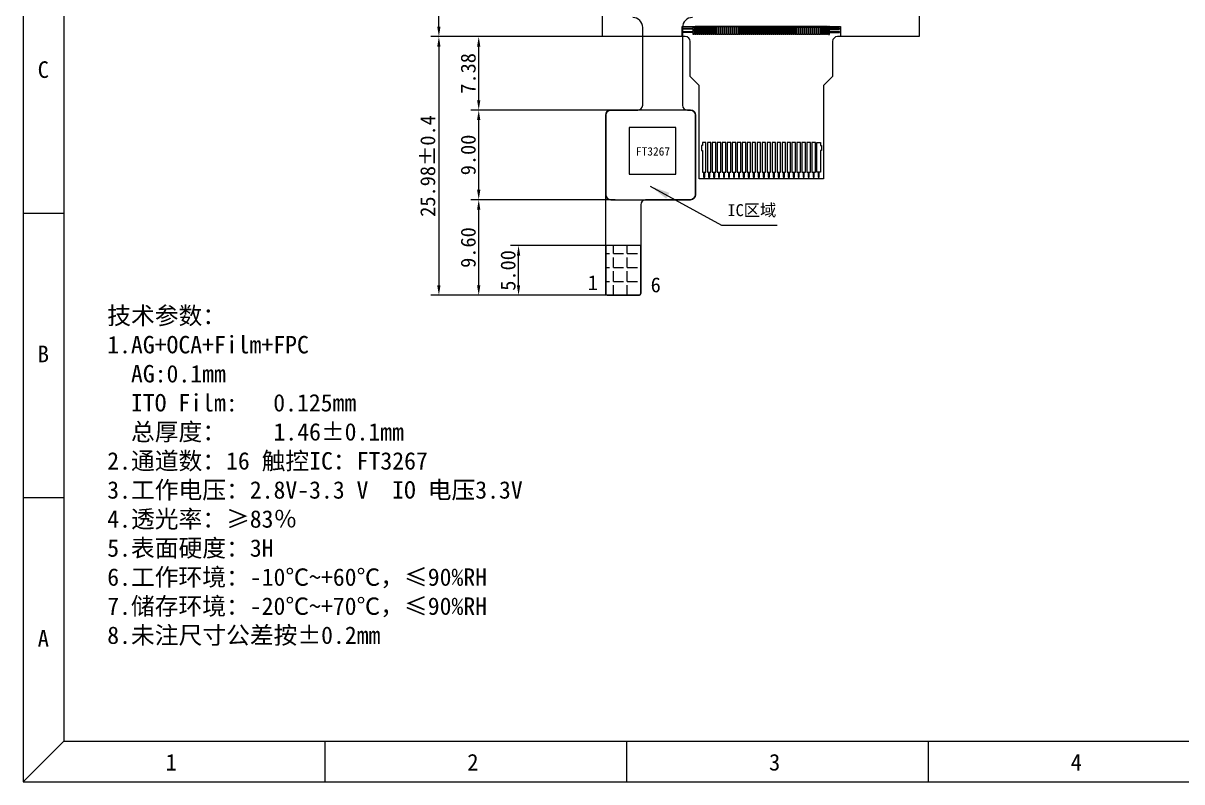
# Model space of a CAD drawing. Header units: millimetres. Extents: x 245 to 9917, y -4466 to 598.
# Drawn here: x 9673.7 to 9790.1, y -4466.3 to -4390.1 of the extents above; entities that cross this region are included whole.
import ezdxf
from ezdxf.enums import TextEntityAlignment as Align

# ---------------------------------------------------------------- set-up
doc = ezdxf.new("R2010")
doc.units = ezdxf.units.MM
doc.header["$LTSCALE"] = 0.2
doc.header["$PDMODE"] = 35
for name, color, linetype in [('DIM', 7, 'Continuous'), ('FILM', 40, 'Continuous'), ('FPC', 5, 'Continuous'), ('LCD', 240, 'Continuous')]:
    doc.layers.add(name, color=color, linetype=linetype)
doc.layers.add('Sundenal', color=4, linetype='Continuous', lineweight=20)
doc.layers.add('文字', color=2, linetype='Continuous', lineweight=20)
doc.styles.get("Standard").update_dxf_attribs({"font": 'isocp2.shx', "bigfont": 'extfont2.shx'})
doc.styles.add('宋体', font='')
doc.styles.get('宋体').set_extended_font_data('SimSun')
doc.dimstyles.new('Sundenal', dxfattribs={"dimtxt": 3.5, "dimasz": 2, "dimexe": 1.5, "dimexo": 0.5, "dimtad": 1, "dimdsep": 46, "dimtxsty": 'Standard', "dimcen": 2.5, "dimadec": 0, "dimazin": 0, "dimtm": 1e-09, "dimtfac": 1, "dimtmove": 0, "dimatfit": 3, "dimfxl": 1, "dimarcsym": 0})
doc.dimstyles.new('Sundenal$0', dxfattribs={"dimtxt": 6, "dimasz": 3, "dimexe": 0.8, "dimexo": 0.8, "dimgap": 0.2, "dimtad": 1, "dimzin": 1, "dimdsep": 46, "dimtxsty": '宋体', "dimcen": 2.5, "dimadec": 0, "dimazin": 0, "dimtfac": 1, "dimtofl": 0, "dimtmove": 0, "dimatfit": 3, "dimfxl": 1, "dimtolj": 1, "dimlwd": 13, "dimlwe": 13, "dimarcsym": 0})

# ---------------------------------------------------------------- blocks, each defined once
blk = doc.blocks.new('*D19')
at = {"layer": 'Defpoints', "color": 0, "transparency": 16777216}
for p in [(9715.49, -4354.09), (9733.13, -4354.09), (9733.91, -4391.41)]:
    blk.add_point(p, dxfattribs=at)
at = {"layer": 'DIM', "color": 0, "lineweight": 13, "transparency": 16777216}
for p, q in [((9732.33, -4354.09), (9714.69, -4354.09)), ((9733.11, -4391.41), (9714.69, -4391.41))]:
    blk.add_line(p, q, dxfattribs=at)
at = {"layer": 'DIM', "color": 0, "lineweight": 18, "transparency": 16777216}
blk.add_line((9715.49, -4390.41), (9715.49, -4355.09), dxfattribs=at)
at = {"layer": 'DIM', "color": 0, "transparency": 16777216}
for points in [[(9715.32, -4355.09), (9715.65, -4355.09), (9715.49, -4354.09)], [(9715.32, -4390.41), (9715.65, -4390.41), (9715.49, -4391.41)]]:
    blk.add_solid(points, dxfattribs=at)
at = {"layer": 'DIM', "color": 0, "lineweight": 30, "transparency": 16777216, "insert": (9714.23, -4369.24), "char_height": 1.5, "attachment_point": 5, "rotation": 90, "style": '宋体'}
blk.add_mtext('\\A1;37.32±0.1(EPD OD)', dxfattribs=at)
blk = doc.blocks.new('*D23')
at = {"layer": 'Defpoints', "color": 0, "transparency": 16777216}
for p in [(9733.91, -4391.41), (9715.49, -4417.39), (9734, -4417.39)]:
    blk.add_point(p, dxfattribs=at)
at = {"layer": 'DIM', "color": 0, "lineweight": 13, "transparency": 16777216}
for p, q in [((9733.11, -4391.41), (9714.69, -4391.41)), ((9733.2, -4417.39), (9714.69, -4417.39))]:
    blk.add_line(p, q, dxfattribs=at)
at = {"layer": 'DIM', "color": 0, "lineweight": 18, "transparency": 16777216}
blk.add_line((9715.49, -4392.41), (9715.49, -4416.39), dxfattribs=at)
at = {"layer": 'DIM', "color": 0, "transparency": 16777216}
for points in [[(9715.32, -4392.41), (9715.65, -4392.41), (9715.49, -4391.41)], [(9715.32, -4416.39), (9715.65, -4416.39), (9715.49, -4417.39)]]:
    blk.add_solid(points, dxfattribs=at)
at = {"layer": 'DIM', "color": 0, "lineweight": 30, "transparency": 16777216, "insert": (9714.38, -4404.4), "char_height": 1.5, "attachment_point": 5, "rotation": 90, "style": '宋体'}
blk.add_mtext('\\A1;25.98±0.4', dxfattribs=at)
blk = doc.blocks.new('*D24')
at = {"layer": 'Defpoints', "color": 0, "transparency": 16777216}
for p in [(9723.49, -4412.39), (9734, -4412.39), (9734, -4417.39)]:
    blk.add_point(p, dxfattribs=at)
at = {"layer": 'DIM', "color": 0, "lineweight": 13, "transparency": 16777216}
for p, q in [((9733.2, -4412.39), (9722.69, -4412.39)), ((9733.2, -4417.39), (9722.69, -4417.39))]:
    blk.add_line(p, q, dxfattribs=at)
at = {"layer": 'DIM', "color": 0, "lineweight": 18, "transparency": 16777216}
blk.add_line((9723.49, -4416.39), (9723.49, -4413.39), dxfattribs=at)
at = {"layer": 'DIM', "color": 0, "transparency": 16777216}
for points in [[(9723.32, -4413.39), (9723.65, -4413.39), (9723.49, -4412.39)], [(9723.32, -4416.39), (9723.65, -4416.39), (9723.49, -4417.39)]]:
    blk.add_solid(points, dxfattribs=at)
at = {"layer": 'DIM', "color": 0, "lineweight": 30, "transparency": 16777216, "insert": (9722.44, -4414.89), "char_height": 1.5, "attachment_point": 5, "rotation": 90, "style": '宋体'}
blk.add_mtext('\\A1;5.00', dxfattribs=at)
blk = doc.blocks.new('*D31')
at = {"layer": 'Defpoints', "color": 0, "transparency": 16777216}
for p in [(9719.49, -4391.41), (9733.91, -4391.41), (9734.1, -4398.79)]:
    blk.add_point(p, dxfattribs=at)
at = {"layer": 'DIM', "color": 0, "lineweight": 13, "transparency": 16777216}
for p, q in [((9733.11, -4391.41), (9718.69, -4391.41)), ((9733.3, -4398.79), (9718.69, -4398.79))]:
    blk.add_line(p, q, dxfattribs=at)
at = {"layer": 'DIM', "color": 0, "lineweight": 18, "transparency": 16777216}
blk.add_line((9719.49, -4397.79), (9719.49, -4392.41), dxfattribs=at)
at = {"layer": 'DIM', "color": 0, "transparency": 16777216}
for points in [[(9719.32, -4392.41), (9719.65, -4392.41), (9719.49, -4391.41)], [(9719.32, -4397.79), (9719.65, -4397.79), (9719.49, -4398.79)]]:
    blk.add_solid(points, dxfattribs=at)
at = {"layer": 'DIM', "color": 0, "lineweight": 30, "transparency": 16777216, "insert": (9718.44, -4395.1), "char_height": 1.5, "attachment_point": 5, "rotation": 90, "style": '宋体'}
blk.add_mtext('\\A1;7.38', dxfattribs=at)
blk = doc.blocks.new('*D32')
at = {"layer": 'Defpoints', "color": 0, "transparency": 16777216}
for p in [(9719.49, -4407.79), (9734, -4407.79), (9734, -4417.39)]:
    blk.add_point(p, dxfattribs=at)
at = {"layer": 'DIM', "color": 0, "lineweight": 13, "transparency": 16777216}
for p, q in [((9733.2, -4407.79), (9718.69, -4407.79)), ((9733.2, -4417.39), (9718.69, -4417.39))]:
    blk.add_line(p, q, dxfattribs=at)
at = {"layer": 'DIM', "color": 0, "lineweight": 18, "transparency": 16777216}
blk.add_line((9719.49, -4416.39), (9719.49, -4408.79), dxfattribs=at)
at = {"layer": 'DIM', "color": 0, "transparency": 16777216}
for points in [[(9719.32, -4408.79), (9719.65, -4408.79), (9719.49, -4407.79)], [(9719.32, -4416.39), (9719.65, -4416.39), (9719.49, -4417.39)]]:
    blk.add_solid(points, dxfattribs=at)
at = {"layer": 'DIM', "color": 0, "lineweight": 30, "transparency": 16777216, "insert": (9718.44, -4412.59), "char_height": 1.5, "attachment_point": 5, "rotation": 90, "style": '宋体'}
blk.add_mtext('\\A1;9.60', dxfattribs=at)
blk = doc.blocks.new('*D33')
at = {"layer": 'Defpoints', "color": 0, "transparency": 16777216}
for p in [(9719.49, -4398.79), (9725.94, -4398.79), (9725.94, -4407.79)]:
    blk.add_point(p, dxfattribs=at)
at = {"layer": 'DIM', "color": 0, "lineweight": 13, "transparency": 16777216}
for p, q in [((9725.14, -4398.79), (9718.69, -4398.79)), ((9725.14, -4407.79), (9718.69, -4407.79))]:
    blk.add_line(p, q, dxfattribs=at)
at = {"layer": 'DIM', "color": 0, "lineweight": 18, "transparency": 16777216}
blk.add_line((9719.49, -4406.79), (9719.49, -4399.79), dxfattribs=at)
at = {"layer": 'DIM', "color": 0, "transparency": 16777216}
for points in [[(9719.32, -4399.79), (9719.65, -4399.79), (9719.49, -4398.79)], [(9719.32, -4406.79), (9719.65, -4406.79), (9719.49, -4407.79)]]:
    blk.add_solid(points, dxfattribs=at)
at = {"layer": 'DIM', "color": 0, "lineweight": 30, "transparency": 16777216, "insert": (9718.44, -4403.29), "char_height": 1.5, "attachment_point": 5, "rotation": 90, "style": '宋体'}
blk.add_mtext('\\A1;9.00', dxfattribs=at)

msp = doc.modelspace()

# ---------------------------------------------------------------- hatches: boundary and pattern name
at = {"layer": 'FPC', "ltscale": 0.2}
h = msp.add_hatch(dxfattribs=at)
h.set_pattern_fill('ANGLE', color=256, scale=0.2, style=0)
h.set_pattern_definition([(0, (227.8245, -445.7228), (0, 1.397), [1.016, -0.381]), (90, (227.8245, -445.7228), (-1.397, 9e-17), [1.016, -0.381])])
edge = h.paths.add_edge_path()
edge.add_line((9732.451, -4417.3851), (9735.551, -4417.3851))
edge.add_arc((9735.551, -4417.1851), 0.2, 270, 360)
edge.add_line((9735.751, -4417.1851), (9735.751, -4412.3851))
edge.add_line((9735.751, -4412.3851), (9732.251, -4412.3851))
edge.add_line((9732.251, -4412.3851), (9732.251, -4417.1851))
edge.add_arc((9732.451, -4417.1851), 0.2, 180, 270)

# ---------------------------------------------------------------- linework, layer by layer
msp.add_lwpolyline([(9740.951, -4389.4851, 0.41421356), (9739.951, -4390.4851), (9739.951, -4398.2851, 0.41421356), (9740.451, -4398.7851), (9740.701, -4398.7851), (9740.751, -4398.7851, -0.41421356), (9741.251, -4399.2851), (9741.251, -4407.2851, -0.41421356), (9740.751, -4407.7851), (9736.251, -4407.7851, 0.41421356), (9735.751, -4408.2851), (9735.751, -4417.1851, -0.41421356), (9735.551, -4417.3851), (9732.451, -4417.3851, -0.41421356), (9732.251, -4417.1851), (9732.251, -4399.2851, -0.41421356), (9732.751, -4398.7851), (9735.451, -4398.7851, 0.41421356), (9735.951, -4398.2851), (9735.951, -4390.4851, 0.41421356), (9734.951, -4389.4851)], format="xyb", dxfattribs=at)
for points in [[(9732.751, -4407.7851), (9740.751, -4407.7851, 0.41421356), (9741.251, -4407.2851), (9741.251, -4399.2851, 0.41421356), (9740.751, -4398.7851), (9732.751, -4398.7851, 0.41421356), (9732.251, -4399.2851), (9732.251, -4407.2851, 0.41421356)], [(9732.451, -4417.3851), (9735.551, -4417.3851, 0.41421356), (9735.751, -4417.1851), (9735.751, -4412.3851), (9732.251, -4412.3851), (9732.251, -4417.1851, 0.41421356)]]:
    msp.add_lwpolyline(points, format="xyb", close=True, dxfattribs=at)
msp.add_lwpolyline([(9734.5779, -4405.2334), (9739.2779, -4405.2334), (9739.2779, -4400.5334), (9734.5779, -4400.5334)], close=True, dxfattribs=at)
at = {"layer": 'LCD'}
for p, q in [((9731.9086, -4391.4051), (9731.9086, -4354.0851)), ((9763.7086, -4354.0851), (9763.7086, -4391.4051)), ((9740.7206, -4390.4051), (9755.0166, -4390.4051)), ((9740.729, -4390.4051), (9755.0083, -4390.4051)), ((9754.5243, -4390.4051), (9741.213, -4390.4051)), ((9731.9086, -4391.4051), (9731.9086, -4391.4051)), ((9739.9136, -4391.4051), (9731.9086, -4391.4051)), ((9763.7086, -4391.4051), (9755.8236, -4391.4051)), ((9741.6504, -4405.7051), (9741.6503, -4405.7051)), ((9741.6504, -4405.7051), (9741.6503, -4405.7051)), ((9741.6504, -4405.7051), (9741.6503, -4405.7051)), ((9741.6504, -4405.7051), (9741.6503, -4405.7051)), ((9741.6504, -4405.7051), (9741.6503, -4405.7051)), ((9741.6504, -4405.7051), (9741.6503, -4405.7051))]:
    msp.add_line(p, q, dxfattribs=at)
msp.add_lwpolyline([(9755.8236, -4391.4051), (9755.5186, -4391.4051, 0.41421356), (9755.0186, -4391.9051), (9755.0186, -4395.4051), (9754.1186, -4396.3051), (9754.1186, -4405.7051), (9741.6186, -4405.7051), (9741.6186, -4396.3051), (9740.7186, -4395.4051), (9740.7186, -4391.9051, 0.41421356), (9740.2186, -4391.4051), (9739.9136, -4391.4051), (9739.9136, -4390.4051), (9755.8236, -4390.4051)], format="xyb", close=True, dxfattribs=at)
for points in [[(9741.0136, -4391.2051), (9741.0136, -4391.0051), (9740.0136, -4391.0051), (9740.0136, -4390.8951), (9741.0136, -4390.8951), (9741.0136, -4390.6551), (9740.0136, -4390.6551), (9740.0136, -4390.5451), (9741.0136, -4390.5451), (9741.0136, -4390.4051), (9741.1236, -4390.4051), (9741.1236, -4391.2051), (9741.0136, -4391.2051)], [(9741.2136, -4390.4051), (9741.3236, -4390.4051), (9741.3236, -4390.4326), (9741.3236, -4390.4626), (9741.3236, -4390.4926), (9741.3236, -4391.2051), (9741.2136, -4391.2051), (9741.2136, -4391.2051)], [(9741.4136, -4390.4051), (9741.5236, -4390.4051), (9741.5236, -4390.4326), (9741.5236, -4390.4626), (9741.5236, -4390.4926), (9741.5236, -4391.2051), (9741.4136, -4391.2051), (9741.4136, -4391.2051)], [(9741.6136, -4390.4051), (9741.7236, -4390.4051), (9741.7236, -4390.4326), (9741.7236, -4390.4626), (9741.7236, -4390.4926), (9741.7236, -4391.2051), (9741.6136, -4391.2051), (9741.6136, -4391.2051)], [(9741.8136, -4390.4051), (9741.9236, -4390.4051), (9741.9236, -4390.4326), (9741.9236, -4390.4626), (9741.9236, -4390.4926), (9741.9236, -4391.2051), (9741.8136, -4391.2051), (9741.8136, -4391.2051)], [(9742.0136, -4390.4051), (9742.1236, -4390.4051), (9742.1236, -4390.4326), (9742.1236, -4390.4626), (9742.1236, -4390.4926), (9742.1236, -4391.2051), (9742.0136, -4391.2051), (9742.0136, -4391.2051)], [(9742.2136, -4390.4051), (9742.3236, -4390.4051), (9742.3236, -4390.4326), (9742.3236, -4390.4626), (9742.3236, -4390.4926), (9742.3236, -4391.2051), (9742.2136, -4391.2051), (9742.2136, -4391.2051)], [(9742.4136, -4390.4051), (9742.5236, -4390.4051), (9742.5236, -4390.4326), (9742.5236, -4390.4626), (9742.5236, -4390.4926), (9742.5236, -4391.2051), (9742.4136, -4391.2051), (9742.4136, -4391.2051)], [(9742.4136, -4390.4051), (9742.5236, -4390.4051), (9742.5236, -4390.4326), (9742.5236, -4390.4626), (9742.5236, -4390.4926), (9742.5236, -4391.2051), (9742.4136, -4391.2051), (9742.4136, -4391.2051)], [(9742.6136, -4390.4051), (9742.7236, -4390.4051), (9742.7236, -4390.4326), (9742.7236, -4390.4626), (9742.7236, -4390.4926), (9742.7236, -4391.2051), (9742.6136, -4391.2051), (9742.6136, -4391.2051)], [(9742.6136, -4390.4051), (9742.7236, -4390.4051), (9742.7236, -4390.4326), (9742.7236, -4390.4626), (9742.7236, -4390.4926), (9742.7236, -4391.2051), (9742.6136, -4391.2051), (9742.6136, -4391.2051)], [(9742.8136, -4390.4051), (9742.9236, -4390.4051), (9742.9236, -4390.4326), (9742.9236, -4390.4626), (9742.9236, -4390.4926), (9742.9236, -4391.2051), (9742.8136, -4391.2051), (9742.8136, -4391.2051)], [(9743.0136, -4390.4051), (9743.1236, -4390.4051), (9743.1236, -4390.4326), (9743.1236, -4390.4626), (9743.1236, -4390.4926), (9743.1236, -4391.2051), (9743.0136, -4391.2051), (9743.0136, -4391.2051)], [(9743.2136, -4390.4051), (9743.3236, -4390.4051), (9743.3236, -4390.4326), (9743.3236, -4390.4626), (9743.3236, -4390.4926), (9743.3236, -4391.2051), (9743.2136, -4391.2051), (9743.2136, -4391.2051)], [(9743.4136, -4390.4051), (9743.5236, -4390.4051), (9743.5236, -4390.4326), (9743.5236, -4390.4626), (9743.5236, -4390.4926), (9743.5236, -4391.2051), (9743.4136, -4391.2051), (9743.4136, -4391.2051)], [(9743.4136, -4390.4051), (9743.5236, -4390.4051), (9743.5236, -4390.4326), (9743.5236, -4390.4626), (9743.5236, -4390.4926), (9743.5236, -4391.2051), (9743.4136, -4391.2051), (9743.4136, -4391.2051)], [(9743.6136, -4390.4051), (9743.7236, -4390.4051), (9743.7236, -4390.4326), (9743.7236, -4390.4626), (9743.7236, -4390.4926), (9743.7236, -4391.2051), (9743.6136, -4391.2051), (9743.6136, -4391.2051)], [(9743.8136, -4390.4051), (9743.9236, -4390.4051), (9743.9236, -4390.4326), (9743.9236, -4390.4626), (9743.9236, -4390.4926), (9743.9236, -4391.2051), (9743.8136, -4391.2051), (9743.8136, -4391.2051)], [(9744.0136, -4390.4051), (9744.1236, -4390.4051), (9744.1236, -4390.4326), (9744.1236, -4390.4626), (9744.1236, -4390.4926), (9744.1236, -4391.2051), (9744.0136, -4391.2051), (9744.0136, -4391.2051)], [(9744.2136, -4390.4051), (9744.3236, -4390.4051), (9744.3236, -4390.4326), (9744.3236, -4390.4626), (9744.3236, -4390.4926), (9744.3236, -4391.2051), (9744.2136, -4391.2051), (9744.2136, -4391.2051)], [(9744.2136, -4390.4051), (9744.3236, -4390.4051), (9744.3236, -4390.4326), (9744.3236, -4390.4626), (9744.3236, -4390.4926), (9744.3236, -4391.2051), (9744.2136, -4391.2051), (9744.2136, -4391.2051)], [(9744.4136, -4390.4051), (9744.5236, -4390.4051), (9744.5236, -4390.4326), (9744.5236, -4390.4626), (9744.5236, -4390.4926), (9744.5236, -4391.2051), (9744.4136, -4391.2051), (9744.4136, -4391.2051)], [(9744.4136, -4390.4051), (9744.5236, -4390.4051), (9744.5236, -4390.4326), (9744.5236, -4390.4626), (9744.5236, -4390.4926), (9744.5236, -4391.2051), (9744.4136, -4391.2051), (9744.4136, -4391.2051)], [(9744.6136, -4390.4051), (9744.7236, -4390.4051), (9744.7236, -4390.4326), (9744.7236, -4390.4626), (9744.7236, -4390.4926), (9744.7236, -4391.2051), (9744.6136, -4391.2051), (9744.6136, -4391.2051)], [(9744.8136, -4390.4051), (9744.9236, -4390.4051), (9744.9236, -4390.4326), (9744.9236, -4390.4626), (9744.9236, -4390.4926), (9744.9236, -4391.2051), (9744.8136, -4391.2051), (9744.8136, -4391.2051)], [(9745.0136, -4390.4051), (9745.1236, -4390.4051), (9745.1236, -4390.4326), (9745.1236, -4390.4626), (9745.1236, -4390.4926), (9745.1236, -4391.2051), (9745.0136, -4391.2051), (9745.0136, -4391.2051)], [(9745.2136, -4390.4051), (9745.3236, -4390.4051), (9745.3236, -4390.4326), (9745.3236, -4390.4626), (9745.3236, -4390.4926), (9745.3236, -4391.2051), (9745.2136, -4391.2051), (9745.2136, -4391.2051)], [(9745.2136, -4390.4051), (9745.3236, -4390.4051), (9745.3236, -4390.4326), (9745.3236, -4390.4626), (9745.3236, -4390.4926), (9745.3236, -4391.2051), (9745.2136, -4391.2051), (9745.2136, -4391.2051)], [(9745.4136, -4390.4051), (9745.5236, -4390.4051), (9745.5236, -4390.4326), (9745.5236, -4390.4626), (9745.5236, -4390.4926), (9745.5236, -4391.2051), (9745.4136, -4391.2051), (9745.4136, -4391.2051)], [(9745.6136, -4390.4051), (9745.7236, -4390.4051), (9745.7236, -4390.4326), (9745.7236, -4390.4626), (9745.7236, -4390.4926), (9745.7236, -4391.2051), (9745.6136, -4391.2051), (9745.6136, -4391.2051)], [(9745.8136, -4390.4051), (9745.9236, -4390.4051), (9745.9236, -4390.4326), (9745.9236, -4390.4626), (9745.9236, -4390.4926), (9745.9236, -4391.2051), (9745.8136, -4391.2051), (9745.8136, -4391.2051)], [(9746.0136, -4390.4051), (9746.1236, -4390.4051), (9746.1236, -4390.4326), (9746.1236, -4390.4626), (9746.1236, -4390.4926), (9746.1236, -4391.2051), (9746.0136, -4391.2051), (9746.0136, -4391.2051)], [(9746.0136, -4390.4051), (9746.1236, -4390.4051), (9746.1236, -4390.4326), (9746.1236, -4390.4626), (9746.1236, -4390.4926), (9746.1236, -4391.2051), (9746.0136, -4391.2051), (9746.0136, -4391.2051)], [(9746.2136, -4390.4051), (9746.3236, -4390.4051), (9746.3236, -4390.4326), (9746.3236, -4390.4626), (9746.3236, -4390.4926), (9746.3236, -4391.2051), (9746.2136, -4391.2051), (9746.2136, -4391.2051)], [(9746.2136, -4390.4051), (9746.3236, -4390.4051), (9746.3236, -4390.4326), (9746.3236, -4390.4626), (9746.3236, -4390.4926), (9746.3236, -4391.2051), (9746.2136, -4391.2051), (9746.2136, -4391.2051)], [(9746.4136, -4390.4051), (9746.5236, -4390.4051), (9746.5236, -4390.4326), (9746.5236, -4390.4626), (9746.5236, -4390.4926), (9746.5236, -4391.2051), (9746.4136, -4391.2051), (9746.4136, -4391.2051)], [(9746.6136, -4390.4051), (9746.7236, -4390.4051), (9746.7236, -4390.4326), (9746.7236, -4390.4626), (9746.7236, -4390.4926), (9746.7236, -4391.2051), (9746.6136, -4391.2051), (9746.6136, -4391.2051)], [(9746.8136, -4390.4051), (9746.9236, -4390.4051), (9746.9236, -4390.4326), (9746.9236, -4390.4626), (9746.9236, -4390.4926), (9746.9236, -4391.2051), (9746.8136, -4391.2051), (9746.8136, -4391.2051)], [(9747.0136, -4390.4051), (9747.1236, -4390.4051), (9747.1236, -4390.4326), (9747.1236, -4390.4626), (9747.1236, -4390.4926), (9747.1236, -4391.2051), (9747.0136, -4391.2051), (9747.0136, -4391.2051)], [(9747.0136, -4390.4051), (9747.1236, -4390.4051), (9747.1236, -4390.4326), (9747.1236, -4390.4626), (9747.1236, -4390.4926), (9747.1236, -4391.2051), (9747.0136, -4391.2051), (9747.0136, -4391.2051)], [(9747.2136, -4390.4051), (9747.3236, -4390.4051), (9747.3236, -4390.4326), (9747.3236, -4390.4626), (9747.3236, -4390.4926), (9747.3236, -4391.2051), (9747.2136, -4391.2051), (9747.2136, -4391.2051)], [(9747.4136, -4390.4051), (9747.5236, -4390.4051), (9747.5236, -4390.4326), (9747.5236, -4390.4626), (9747.5236, -4390.4926), (9747.5236, -4391.2051), (9747.4136, -4391.2051), (9747.4136, -4391.2051)], [(9747.6136, -4390.4051), (9747.7236, -4390.4051), (9747.7236, -4390.4326), (9747.7236, -4390.4626), (9747.7236, -4390.4926), (9747.7236, -4391.2051), (9747.6136, -4391.2051), (9747.6136, -4391.2051)], [(9747.8136, -4390.4051), (9747.9236, -4390.4051), (9747.9236, -4390.4326), (9747.9236, -4390.4626), (9747.9236, -4390.4926), (9747.9236, -4391.2051), (9747.8136, -4391.2051), (9747.8136, -4391.2051)], [(9747.8136, -4390.4051), (9747.9236, -4390.4051), (9747.9236, -4390.4326), (9747.9236, -4390.4626), (9747.9236, -4390.4926), (9747.9236, -4391.2051), (9747.8136, -4391.2051), (9747.8136, -4391.2051)], [(9748.0136, -4390.4051), (9748.1236, -4390.4051), (9748.1236, -4390.4326), (9748.1236, -4390.4626), (9748.1236, -4390.4926), (9748.1236, -4391.2051), (9748.0136, -4391.2051), (9748.0136, -4391.2051)], [(9748.0136, -4390.4051), (9748.1236, -4390.4051), (9748.1236, -4390.4326), (9748.1236, -4390.4626), (9748.1236, -4390.4926), (9748.1236, -4391.2051), (9748.0136, -4391.2051), (9748.0136, -4391.2051)], [(9748.2136, -4390.4051), (9748.3236, -4390.4051), (9748.3236, -4390.4326), (9748.3236, -4390.4626), (9748.3236, -4390.4926), (9748.3236, -4391.2051), (9748.2136, -4391.2051), (9748.2136, -4391.2051)], [(9748.4136, -4390.4051), (9748.5236, -4390.4051), (9748.5236, -4390.4326), (9748.5236, -4390.4626), (9748.5236, -4390.4926), (9748.5236, -4391.2051), (9748.4136, -4391.2051), (9748.4136, -4391.2051)], [(9748.6136, -4390.4051), (9748.7236, -4390.4051), (9748.7236, -4390.4326), (9748.7236, -4390.4626), (9748.7236, -4390.4926), (9748.7236, -4391.2051), (9748.6136, -4391.2051), (9748.6136, -4391.2051)], [(9748.8136, -4390.4051), (9748.9236, -4390.4051), (9748.9236, -4390.4326), (9748.9236, -4390.4626), (9748.9236, -4390.4926), (9748.9236, -4391.2051), (9748.8136, -4391.2051), (9748.8136, -4391.2051)], [(9748.8136, -4390.4051), (9748.9236, -4390.4051), (9748.9236, -4390.4326), (9748.9236, -4390.4626), (9748.9236, -4390.4926), (9748.9236, -4391.2051), (9748.8136, -4391.2051), (9748.8136, -4391.2051)], [(9749.0136, -4390.4051), (9749.1236, -4390.4051), (9749.1236, -4390.4326), (9749.1236, -4390.4626), (9749.1236, -4390.4926), (9749.1236, -4391.2051), (9749.0136, -4391.2051), (9749.0136, -4391.2051)], [(9749.2136, -4390.4051), (9749.3236, -4390.4051), (9749.3236, -4390.4326), (9749.3236, -4390.4626), (9749.3236, -4390.4926), (9749.3236, -4391.2051), (9749.2136, -4391.2051), (9749.2136, -4391.2051)], [(9749.2136, -4390.4051), (9749.3236, -4390.4051), (9749.3236, -4390.4326), (9749.3236, -4390.4626), (9749.3236, -4390.4926), (9749.3236, -4391.2051), (9749.2136, -4391.2051), (9749.2136, -4391.2051)], [(9749.4136, -4390.4051), (9749.5236, -4390.4051), (9749.5236, -4390.4326), (9749.5236, -4390.4626), (9749.5236, -4390.4926), (9749.5236, -4391.2051), (9749.4136, -4391.2051), (9749.4136, -4391.2051)], [(9749.6136, -4390.4051), (9749.7236, -4390.4051), (9749.7236, -4390.4326), (9749.7236, -4390.4626), (9749.7236, -4390.4926), (9749.7236, -4391.2051), (9749.6136, -4391.2051), (9749.6136, -4391.2051)], [(9749.6136, -4390.4051), (9749.7236, -4390.4051), (9749.7236, -4390.4326), (9749.7236, -4390.4626), (9749.7236, -4390.4926), (9749.7236, -4391.2051), (9749.6136, -4391.2051), (9749.6136, -4391.2051)], [(9749.8136, -4390.4051), (9749.9236, -4390.4051), (9749.9236, -4390.4326), (9749.9236, -4390.4626), (9749.9236, -4390.4926), (9749.9236, -4391.2051), (9749.8136, -4391.2051), (9749.8136, -4391.2051)], [(9749.8136, -4390.4051), (9749.9236, -4390.4051), (9749.9236, -4390.4326), (9749.9236, -4390.4626), (9749.9236, -4390.4926), (9749.9236, -4391.2051), (9749.8136, -4391.2051), (9749.8136, -4391.2051)], [(9750.0136, -4390.4051), (9750.1236, -4390.4051), (9750.1236, -4390.4326), (9750.1236, -4390.4626), (9750.1236, -4390.4926), (9750.1236, -4391.2051), (9750.0136, -4391.2051), (9750.0136, -4391.2051)], [(9750.2136, -4390.4051), (9750.3236, -4390.4051), (9750.3236, -4390.4326), (9750.3236, -4390.4626), (9750.3236, -4390.4926), (9750.3236, -4391.2051), (9750.2136, -4391.2051), (9750.2136, -4391.2051)], [(9750.4136, -4390.4051), (9750.5236, -4390.4051), (9750.5236, -4390.4326), (9750.5236, -4390.4626), (9750.5236, -4390.4926), (9750.5236, -4391.2051), (9750.4136, -4391.2051), (9750.4136, -4391.2051)], [(9750.6136, -4390.4051), (9750.7236, -4390.4051), (9750.7236, -4390.4326), (9750.7236, -4390.4626), (9750.7236, -4390.4926), (9750.7236, -4391.2051), (9750.6136, -4391.2051), (9750.6136, -4391.2051)], [(9750.6136, -4390.4051), (9750.7236, -4390.4051), (9750.7236, -4390.4326), (9750.7236, -4390.4626), (9750.7236, -4390.4926), (9750.7236, -4391.2051), (9750.6136, -4391.2051), (9750.6136, -4391.2051)], [(9750.6136, -4390.4051), (9750.7236, -4390.4051), (9750.7236, -4390.4326), (9750.7236, -4390.4626), (9750.7236, -4390.4926), (9750.7236, -4391.2051), (9750.6136, -4391.2051), (9750.6136, -4391.2051)], [(9750.8136, -4390.4051), (9750.9236, -4390.4051), (9750.9236, -4390.4326), (9750.9236, -4390.4626), (9750.9236, -4390.4926), (9750.9236, -4391.2051), (9750.8136, -4391.2051), (9750.8136, -4391.2051)], [(9750.8136, -4390.4051), (9750.9236, -4390.4051), (9750.9236, -4390.4326), (9750.9236, -4390.4626), (9750.9236, -4390.4926), (9750.9236, -4391.2051), (9750.8136, -4391.2051), (9750.8136, -4391.2051)], [(9751.0136, -4390.4051), (9751.1236, -4390.4051), (9751.1236, -4390.4326), (9751.1236, -4390.4626), (9751.1236, -4390.4926), (9751.1236, -4391.2051), (9751.0136, -4391.2051), (9751.0136, -4391.2051)], [(9751.0136, -4390.4051), (9751.1236, -4390.4051), (9751.1236, -4390.4326), (9751.1236, -4390.4626), (9751.1236, -4390.4926), (9751.1236, -4391.2051), (9751.0136, -4391.2051), (9751.0136, -4391.2051)], [(9751.2136, -4390.4051), (9751.3236, -4390.4051), (9751.3236, -4390.4326), (9751.3236, -4390.4626), (9751.3236, -4390.4926), (9751.3236, -4391.2051), (9751.2136, -4391.2051), (9751.2136, -4391.2051)], [(9751.2136, -4390.4051), (9751.3236, -4390.4051), (9751.3236, -4390.4326), (9751.3236, -4390.4626), (9751.3236, -4390.4926), (9751.3236, -4391.2051), (9751.2136, -4391.2051), (9751.2136, -4391.2051)], [(9751.4136, -4390.4051), (9751.5236, -4390.4051), (9751.5236, -4390.4326), (9751.5236, -4390.4626), (9751.5236, -4390.4926), (9751.5236, -4391.2051), (9751.4136, -4391.2051), (9751.4136, -4391.2051)], [(9751.4136, -4390.4051), (9751.5236, -4390.4051), (9751.5236, -4390.4326), (9751.5236, -4390.4626), (9751.5236, -4390.4926), (9751.5236, -4391.2051), (9751.4136, -4391.2051), (9751.4136, -4391.2051)], [(9751.6136, -4390.4051), (9751.7236, -4390.4051), (9751.7236, -4390.4326), (9751.7236, -4390.4626), (9751.7236, -4390.4926), (9751.7236, -4391.2051), (9751.6136, -4391.2051), (9751.6136, -4391.2051)], [(9751.6136, -4390.4051), (9751.7236, -4390.4051), (9751.7236, -4390.4326), (9751.7236, -4390.4626), (9751.7236, -4390.4926), (9751.7236, -4391.2051), (9751.6136, -4391.2051), (9751.6136, -4391.2051)], [(9751.8136, -4390.4051), (9751.9236, -4390.4051), (9751.9236, -4390.4326), (9751.9236, -4390.4626), (9751.9236, -4390.4926), (9751.9236, -4391.2051), (9751.8136, -4391.2051), (9751.8136, -4391.2051)], [(9752.0136, -4390.4051), (9752.1236, -4390.4051), (9752.1236, -4390.4326), (9752.1236, -4390.4626), (9752.1236, -4390.4926), (9752.1236, -4391.2051), (9752.0136, -4391.2051), (9752.0136, -4391.2051)], [(9752.2136, -4390.4051), (9752.3236, -4390.4051), (9752.3236, -4390.4326), (9752.3236, -4390.4626), (9752.3236, -4390.4926), (9752.3236, -4391.2051), (9752.2136, -4391.2051), (9752.2136, -4391.2051)], [(9752.4136, -4390.4051), (9752.5236, -4390.4051), (9752.5236, -4390.4326), (9752.5236, -4390.4626), (9752.5236, -4390.4926), (9752.5236, -4391.2051), (9752.4136, -4391.2051), (9752.4136, -4391.2051)], [(9752.6136, -4390.4051), (9752.7236, -4390.4051), (9752.7236, -4390.4326), (9752.7236, -4390.4626), (9752.7236, -4390.4926), (9752.7236, -4391.2051), (9752.6136, -4391.2051), (9752.6136, -4391.2051)], [(9752.8136, -4390.4051), (9752.9236, -4390.4051), (9752.9236, -4390.4326), (9752.9236, -4390.4626), (9752.9236, -4390.4926), (9752.9236, -4391.2051), (9752.8136, -4391.2051), (9752.8136, -4391.2051)], [(9753.0136, -4390.4051), (9753.1236, -4390.4051), (9753.1236, -4390.4326), (9753.1236, -4390.4626), (9753.1236, -4390.4926), (9753.1236, -4391.2051), (9753.0136, -4391.2051), (9753.0136, -4391.2051)], [(9753.0136, -4390.4051), (9753.1236, -4390.4051), (9753.1236, -4390.4326), (9753.1236, -4390.4626), (9753.1236, -4390.4926), (9753.1236, -4391.2051), (9753.0136, -4391.2051), (9753.0136, -4391.2051)], [(9753.2136, -4390.4051), (9753.3236, -4390.4051), (9753.3236, -4390.4326), (9753.3236, -4390.4626), (9753.3236, -4390.4926), (9753.3236, -4391.2051), (9753.2136, -4391.2051), (9753.2136, -4391.2051)], [(9753.4136, -4390.4051), (9753.5236, -4390.4051), (9753.5236, -4390.4326), (9753.5236, -4390.4626), (9753.5236, -4390.4926), (9753.5236, -4391.2051), (9753.4136, -4391.2051), (9753.4136, -4391.2051)], [(9753.6136, -4390.4051), (9753.7236, -4390.4051), (9753.7236, -4390.4326), (9753.7236, -4390.4626), (9753.7236, -4390.4926), (9753.7236, -4391.2051), (9753.6136, -4391.2051), (9753.6136, -4391.2051)], [(9753.8136, -4390.4051), (9753.9236, -4390.4051), (9753.9236, -4390.4326), (9753.9236, -4390.4626), (9753.9236, -4390.4926), (9753.9236, -4391.2051), (9753.8136, -4391.2051), (9753.8136, -4391.2051)], [(9754.0136, -4390.4051), (9754.1236, -4390.4051), (9754.1236, -4390.4326), (9754.1236, -4390.4626), (9754.1236, -4390.4926), (9754.1236, -4391.2051), (9754.0136, -4391.2051), (9754.0136, -4391.2051)], [(9754.2136, -4390.4051), (9754.3236, -4390.4051), (9754.3236, -4390.4326), (9754.3236, -4390.4626), (9754.3236, -4390.4926), (9754.3236, -4391.2051), (9754.2136, -4391.2051), (9754.2136, -4391.2051)], [(9754.4136, -4390.4051), (9754.5236, -4390.4051), (9754.5236, -4390.4326), (9754.5236, -4390.4626), (9754.5236, -4390.4926), (9754.5236, -4391.2051), (9754.4136, -4391.2051), (9754.4136, -4391.2051)], [(9754.7236, -4391.2051), (9754.7236, -4391.0051), (9755.7236, -4391.0051), (9755.7236, -4390.8951), (9754.7236, -4390.8951), (9754.7236, -4390.6551), (9755.7236, -4390.6551), (9755.7236, -4390.5451), (9754.7236, -4390.5451), (9754.7236, -4390.4051), (9754.6136, -4390.4051), (9754.6136, -4391.2051), (9754.7236, -4391.2051)], [(9741.9436, -4402.3381), (9741.8451, -4402.3381), (9741.8451, -4402.8291), (9741.9436, -4402.8291), (9741.9436, -4405.0331), (9742.2936, -4405.0331), (9742.2936, -4402.0331), (9741.9436, -4402.0331)], [(9742.4436, -4402.3381), (9742.4436, -4405.0331), (9742.7936, -4405.0331), (9742.7936, -4402.0331), (9742.4436, -4402.0331)], [(9742.9436, -4402.3381), (9742.9436, -4405.0331), (9743.2936, -4405.0331), (9743.2936, -4402.0331), (9742.9436, -4402.0331)], [(9743.4436, -4402.3381), (9743.4436, -4405.0331), (9743.7936, -4405.0331), (9743.7936, -4402.0331), (9743.4436, -4402.0331)], [(9743.9436, -4402.3381), (9743.9436, -4405.0331), (9744.2936, -4405.0331), (9744.2936, -4402.0331), (9743.9436, -4402.0331)], [(9744.4436, -4402.3381), (9744.4436, -4405.0331), (9744.7936, -4405.0331), (9744.7936, -4402.0331), (9744.4436, -4402.0331)], [(9744.9436, -4402.3381), (9744.9436, -4405.0331), (9745.2936, -4405.0331), (9745.2936, -4402.0331), (9744.9436, -4402.0331)], [(9745.4436, -4402.3381), (9745.4436, -4405.0331), (9745.7936, -4405.0331), (9745.7936, -4402.0331), (9745.4436, -4402.0331)], [(9745.9436, -4402.3381), (9745.9436, -4405.0331), (9746.2936, -4405.0331), (9746.2936, -4402.0331), (9745.9436, -4402.0331)], [(9746.4436, -4402.3381), (9746.4436, -4405.0331), (9746.7936, -4405.0331), (9746.7936, -4402.0331), (9746.4436, -4402.0331)], [(9746.9436, -4402.3381), (9746.9436, -4405.0331), (9747.2936, -4405.0331), (9747.2936, -4402.0331), (9746.9436, -4402.0331)], [(9747.4436, -4402.3381), (9747.4436, -4405.0331), (9747.7936, -4405.0331), (9747.7936, -4402.0331), (9747.4436, -4402.0331)], [(9747.9436, -4402.3381), (9747.9436, -4405.0331), (9748.2936, -4405.0331), (9748.2936, -4402.0331), (9747.9436, -4402.0331)], [(9748.4436, -4402.3381), (9748.4436, -4405.0331), (9748.7936, -4405.0331), (9748.7936, -4402.0331), (9748.4436, -4402.0331)], [(9748.9436, -4402.3381), (9748.9436, -4405.0331), (9749.2936, -4405.0331), (9749.2936, -4402.0331), (9748.9436, -4402.0331)], [(9749.4436, -4402.3381), (9749.4436, -4405.0331), (9749.7936, -4405.0331), (9749.7936, -4402.0331), (9749.4436, -4402.0331)], [(9749.9436, -4402.3381), (9749.9436, -4405.0331), (9750.2936, -4405.0331), (9750.2936, -4402.0331), (9749.9436, -4402.0331)], [(9750.4436, -4402.3381), (9750.4436, -4405.0331), (9750.7936, -4405.0331), (9750.7936, -4402.0331), (9750.4436, -4402.0331)], [(9750.9436, -4402.3381), (9750.9436, -4405.0331), (9751.2936, -4405.0331), (9751.2936, -4402.0331), (9750.9436, -4402.0331)], [(9751.4436, -4402.3381), (9751.4436, -4405.0331), (9751.7936, -4405.0331), (9751.7936, -4402.0331), (9751.4436, -4402.0331)], [(9751.9436, -4402.3381), (9751.9436, -4405.0331), (9752.2936, -4405.0331), (9752.2936, -4402.0331), (9751.9436, -4402.0331)], [(9752.4436, -4402.3381), (9752.4436, -4405.0331), (9752.7936, -4405.0331), (9752.7936, -4402.0331), (9752.4436, -4402.0331)], [(9752.9436, -4402.3381), (9752.9436, -4405.0331), (9753.2936, -4405.0331), (9753.2936, -4402.0331), (9752.9436, -4402.0331)], [(9753.7936, -4402.3381), (9753.8921, -4402.3381), (9753.8921, -4402.8291), (9753.7936, -4402.8291), (9753.7936, -4405.0331), (9753.4436, -4405.0331), (9753.4436, -4402.0331), (9753.7936, -4402.0331)]]:
    msp.add_lwpolyline(points, close=True, dxfattribs=at)
for points in [[(9741.3236, -4390.5201), (9741.3236, -4390.4051), (9741.2136, -4390.4051), (9741.2136, -4390.5201), (9741.2136, -4390.5201)], [(9741.5236, -4390.5201), (9741.5236, -4390.4051), (9741.4136, -4390.4051), (9741.4136, -4390.5201), (9741.4136, -4390.5201)], [(9748.9236, -4390.5201), (9748.9236, -4390.4051), (9748.8136, -4390.4051), (9748.8136, -4390.5201), (9748.8136, -4390.5201)], [(9750.3236, -4390.5201), (9750.3236, -4390.4051), (9750.2136, -4390.4051), (9750.2136, -4390.5201), (9750.2136, -4390.5201)], [(9750.5236, -4390.5201), (9750.5236, -4390.4051), (9750.4136, -4390.4051), (9750.4136, -4390.5201), (9750.4136, -4390.5201)], [(9750.7236, -4390.5201), (9750.7236, -4390.4051), (9750.6136, -4390.4051), (9750.6136, -4390.5201), (9750.6136, -4390.5201)], [(9750.7236, -4390.5201), (9750.7236, -4390.4051), (9750.6136, -4390.4051), (9750.6136, -4390.5201), (9750.6136, -4390.5201)], [(9750.9236, -4390.5201), (9750.9236, -4390.4051), (9750.8136, -4390.4051), (9750.8136, -4390.5201), (9750.8136, -4390.5201)], [(9750.9236, -4390.5201), (9750.9236, -4390.4051), (9750.8136, -4390.4051), (9750.8136, -4390.5201), (9750.8136, -4390.5201)], [(9751.1236, -4390.5201), (9751.1236, -4390.4051), (9751.0136, -4390.4051), (9751.0136, -4390.5201), (9751.0136, -4390.5201)], [(9751.1236, -4390.5201), (9751.1236, -4390.4051), (9751.0136, -4390.4051), (9751.0136, -4390.5201), (9751.0136, -4390.5201)], [(9751.3236, -4390.5201), (9751.3236, -4390.4051), (9751.2136, -4390.4051), (9751.2136, -4390.5201), (9751.2136, -4390.5201)], [(9751.5236, -4390.5201), (9751.5236, -4390.4051), (9751.4136, -4390.4051), (9751.4136, -4390.5201), (9751.4136, -4390.5201)], [(9751.7236, -4390.5201), (9751.7236, -4390.4051), (9751.6136, -4390.4051), (9751.6136, -4390.5201), (9751.6136, -4390.5201)], [(9751.9236, -4390.5201), (9751.9236, -4390.4051), (9751.8136, -4390.4051), (9751.8136, -4390.5201), (9751.8136, -4390.5201)], [(9752.1236, -4390.5201), (9752.1236, -4390.4051), (9752.0136, -4390.4051), (9752.0136, -4390.5201), (9752.0136, -4390.5201)], [(9752.3236, -4390.5201), (9752.3236, -4390.4051), (9752.2136, -4390.4051), (9752.2136, -4390.5201), (9752.2136, -4390.5201)], [(9752.5236, -4390.5201), (9752.5236, -4390.4051), (9752.4136, -4390.4051), (9752.4136, -4390.5201), (9752.4136, -4390.5201)], [(9752.7236, -4390.5201), (9752.7236, -4390.4051), (9752.6136, -4390.4051), (9752.6136, -4390.5201), (9752.6136, -4390.5201)], [(9752.7236, -4390.5201), (9752.7236, -4390.4051), (9752.6136, -4390.4051), (9752.6136, -4390.5201), (9752.6136, -4390.5201)], [(9752.9236, -4390.5201), (9752.9236, -4390.4051), (9752.8136, -4390.4051), (9752.8136, -4390.5201), (9752.8136, -4390.5201)], [(9753.1236, -4390.5201), (9753.1236, -4390.4051), (9753.0136, -4390.4051), (9753.0136, -4390.5201), (9753.0136, -4390.5201)], [(9753.3236, -4390.5201), (9753.3236, -4390.4051), (9753.2136, -4390.4051), (9753.2136, -4390.5201), (9753.2136, -4390.5201)], [(9753.5236, -4390.5201), (9753.5236, -4390.4051), (9753.4136, -4390.4051), (9753.4136, -4390.5201), (9753.4136, -4390.5201)], [(9753.7236, -4390.5201), (9753.7236, -4390.4051), (9753.6136, -4390.4051), (9753.6136, -4390.5201), (9753.6136, -4390.5201)], [(9753.9236, -4390.5201), (9753.9236, -4390.4051), (9753.8136, -4390.4051), (9753.8136, -4390.5201), (9753.8136, -4390.5201)], [(9754.1236, -4390.5201), (9754.1236, -4390.4051), (9754.0136, -4390.4051), (9754.0136, -4390.5201), (9754.0136, -4390.5201)], [(9742.0569, -4405.0331), (9742.0569, -4405.5331), (9742.1804, -4405.5331), (9742.1804, -4405.0331)], [(9742.5569, -4405.0331), (9742.5569, -4405.5331), (9742.6804, -4405.5331), (9742.6804, -4405.0331)], [(9743.0569, -4405.0331), (9743.0569, -4405.5331), (9743.1804, -4405.5331), (9743.1804, -4405.0331)], [(9743.5569, -4405.0331), (9743.5569, -4405.5331), (9743.6804, -4405.5331), (9743.6804, -4405.0331)], [(9744.0569, -4405.0331), (9744.0569, -4405.5331), (9744.1804, -4405.5331), (9744.1804, -4405.0331)], [(9744.5569, -4405.0331), (9744.5569, -4405.5331), (9744.6804, -4405.5331), (9744.6804, -4405.0331)], [(9745.0569, -4405.0331), (9745.0569, -4405.5331), (9745.1804, -4405.5331), (9745.1804, -4405.0331)], [(9745.5569, -4405.0331), (9745.5569, -4405.5331), (9745.6804, -4405.5331), (9745.6804, -4405.0331)], [(9746.0569, -4405.0331), (9746.0569, -4405.5331), (9746.1804, -4405.5331), (9746.1804, -4405.0331)], [(9746.5569, -4405.0331), (9746.5569, -4405.5331), (9746.6804, -4405.5331), (9746.6804, -4405.0331)], [(9747.0569, -4405.0331), (9747.0569, -4405.5331), (9747.1804, -4405.5331), (9747.1804, -4405.0331)], [(9747.5569, -4405.0331), (9747.5569, -4405.5331), (9747.6804, -4405.5331), (9747.6804, -4405.0331)], [(9748.0569, -4405.0331), (9748.0569, -4405.5331), (9748.1804, -4405.5331), (9748.1804, -4405.0331)], [(9748.5569, -4405.0331), (9748.5569, -4405.5331), (9748.6804, -4405.5331), (9748.6804, -4405.0331)], [(9749.0569, -4405.0331), (9749.0569, -4405.5331), (9749.1804, -4405.5331), (9749.1804, -4405.0331)], [(9749.5569, -4405.0331), (9749.5569, -4405.5331), (9749.6804, -4405.5331), (9749.6804, -4405.0331)], [(9750.0569, -4405.0331), (9750.0569, -4405.5331), (9750.1804, -4405.5331), (9750.1804, -4405.0331)], [(9750.5569, -4405.0331), (9750.5569, -4405.5331), (9750.6804, -4405.5331), (9750.6804, -4405.0331)], [(9751.0569, -4405.0331), (9751.0569, -4405.5331), (9751.1804, -4405.5331), (9751.1804, -4405.0331)], [(9751.5569, -4405.0331), (9751.5569, -4405.5331), (9751.6804, -4405.5331), (9751.6804, -4405.0331)], [(9752.0569, -4405.0331), (9752.0569, -4405.5331), (9752.1804, -4405.5331), (9752.1804, -4405.0331)], [(9752.5569, -4405.0331), (9752.5569, -4405.5331), (9752.6804, -4405.5331), (9752.6804, -4405.0331)], [(9753.0566, -4405.0331), (9753.0566, -4405.5331), (9753.1801, -4405.5331), (9753.1801, -4405.0331)], [(9753.5566, -4405.0331), (9753.5566, -4405.5331), (9753.6801, -4405.5331), (9753.6801, -4405.0331)]]:
    msp.add_lwpolyline(points, dxfattribs=at)
at = {"layer": 'Sundenal', "color": 4}
msp.add_lwpolyline([(9673.7449, -4466.2531), (9916.5144, -4466.2531), (9916.5144, -4294.8924), (9673.7449, -4294.8924)], close=True, dxfattribs=at)
at = {"layer": 'Sundenal', "ltscale": 0.2}
msp.add_lwpolyline([(9912.4344, -4298.9724), (9677.8249, -4298.9724), (9677.8249, -4462.1731), (9912.4344, -4462.1731)], close=True, dxfattribs=at)
at = {"layer": 'Sundenal', "color": 4}
for points in [[(9673.7449, -4409.1329), (9677.8249, -4409.1329)], [(9673.7449, -4437.693), (9677.8249, -4437.693)], [(9677.8249, -4462.1731), (9673.7449, -4466.2531)], [(9704.039, -4462.1731), (9704.039, -4466.2531)], [(9734.3332, -4462.1731), (9734.3332, -4466.2531)], [(9764.6273, -4462.1731), (9764.6273, -4466.2531)]]:
    msp.add_lwpolyline(points, dxfattribs=at)

# ---------------------------------------------------------------- texts
at = {"layer": 'DIM', "lineweight": 30, "attachment_point": 2, "style": '宋体'}
for s, insert, char_height, width in [('IC区域', (9746.9166, -4408.2349), 1.2, 35.977558), ('1 ', (9730.944, -4415.3706), 1.5, 12.818145), ('6 ', (9737.2626, -4415.5853), 1.5, 12.818145)]:
    msp.add_mtext(s, dxfattribs=dict(at, insert=insert, char_height=char_height, width=width))
at = {"layer": 'FILM', "color": 0, "ltscale": 0.2, "insert": (9736.9881, -4402.5118), "char_height": 0.84, "width": 5.384202, "attachment_point": 2, "style": '宋体'}
msp.add_mtext('FT3267', dxfattribs=at)
at = {"layer": 'Sundenal', "color": 4, "style": '宋体'}
for s, p in [('C', (9675.7687, -4394.7196)), ('B', (9675.7687, -4423.2797)), ('A', (9675.7687, -4451.8398)), ('1', (9688.6107, -4464.2841)), ('2', (9718.9049, -4464.2841)), ('3', (9749.199, -4464.2841)), ('4', (9779.4931, -4464.2841))]:
    msp.add_text(s, height=1.6694, dxfattribs=at).set_placement(p, align=Align.MIDDLE_CENTER)
at = {"layer": '文字', "color": 7, "insert": (9682.1855, -4418.5518), "char_height": 1.750356, "width": 69.602304, "attachment_point": 1, "style": '宋体'}
msp.add_mtext('{\\fSimSun|b0|i0|c134|p54;技术参数}：\\P1.AG+{\\A1;OCA+Film}+FPC\\P  AG:0.1mm\\P  ITO Film:   0.125mm\\P  总厚度：    1.46%%P0.1mm\\P2.通道数：16 触控IC：FT3267\\P3.工作电压：2.8V-3.3 V  IO 电压3.3V\\P4.透光率：≥83％\\P5.表面硬度：3H\\P6.工作环境：-10℃~+60℃，≤90%RH\\P7.储存环境：-20℃~+70℃，≤90%RH\\P8.未注尺寸公差按±0.2mm', dxfattribs=at)

# ---------------------------------------------------------------- dimensions: what is measured, and where the dimension line sits
at = {"layer": 'DIM', "lineweight": 30}
dim = msp.add_linear_dim(base=(9715.4871, -4354.0851), p1=(9733.9059, -4391.4051), p2=(9733.1289, -4354.0851), angle=90, text='<>(EPD OD)', dimstyle='Sundenal$0', override={"dimtxt": 1.5, "dimasz": 1, "dimgap": 0.3, "dimtol": 1, "dimtp": 0.1, "dimtm": 0.1, "dimlwd": 18}, dxfattribs=at)
dim.commit()
dim.dimension.update_dxf_attribs({"geometry": '*D19', "text_midpoint": (9715.4871, -4369.2351), "dimtype": 160})
for base, p1, p2, override, picture, middle in [((9715.4871, -4417.3851), (9733.9059, -4391.4051), (9734.001, -4417.3851), {"dimtxt": 1.5, "dimasz": 1, "dimgap": 0.3, "dimtol": 1, "dimtp": 0.4, "dimtm": 0.4, "dimlwd": 18}, '*D23', (9714.3784, -4404.3951)), ((9719.4871, -4391.4051), (9734.101, -4398.7851), (9733.9059, -4391.4051), {"dimtxt": 1.5, "dimasz": 1, "dimgap": 0.3, "dimtol": 0, "dimlim": 0, "dimtp": 0.4, "dimtm": 0.4, "dimlwd": 18}, '*D31', (9718.4371, -4395.0951)), ((9719.4871, -4398.7851), (9725.944, -4407.7851), (9725.944, -4398.7851), {"dimtxt": 1.5, "dimasz": 1, "dimgap": 0.3, "dimtp": 0.4, "dimtm": 0.4, "dimlwd": 18}, '*D33', (9718.4371, -4403.2851)), ((9719.4871, -4407.7851), (9734.001, -4417.3851), (9734.001, -4407.7851), {"dimtxt": 1.5, "dimasz": 1, "dimgap": 0.3, "dimtol": 0, "dimlim": 0, "dimtp": 0.4, "dimtm": 0.4, "dimlwd": 18}, '*D32', (9718.4371, -4412.5851)), ((9723.4871, -4412.3851), (9734.001, -4417.3851), (9734.001, -4412.3851), {"dimtxt": 1.5, "dimasz": 1, "dimgap": 0.3, "dimtp": 0.4, "dimtm": 0.4, "dimlwd": 18}, '*D24', (9722.4371, -4414.8851))]:
    dim = msp.add_linear_dim(base=base, p1=p1, p2=p2, angle=90, dimstyle='Sundenal$0', override=override, dxfattribs=at)
    dim.commit()
    dim.dimension.update_dxf_attribs({"geometry": picture, "text_midpoint": middle})

# ---------------------------------------------------------------- leaders
at = {"layer": 'DIM', "ltscale": 0.2}
msp.add_leader([(9736.7174, -4406.4208), (9743.8593, -4410.3442), (9749.4544, -4410.3442)], dimstyle='Sundenal', override={"dimgap": 0.625, "dimtad": 0, "dimfxl": 0.8}, dxfattribs=at)

doc.saveas('drawing.dxf')
